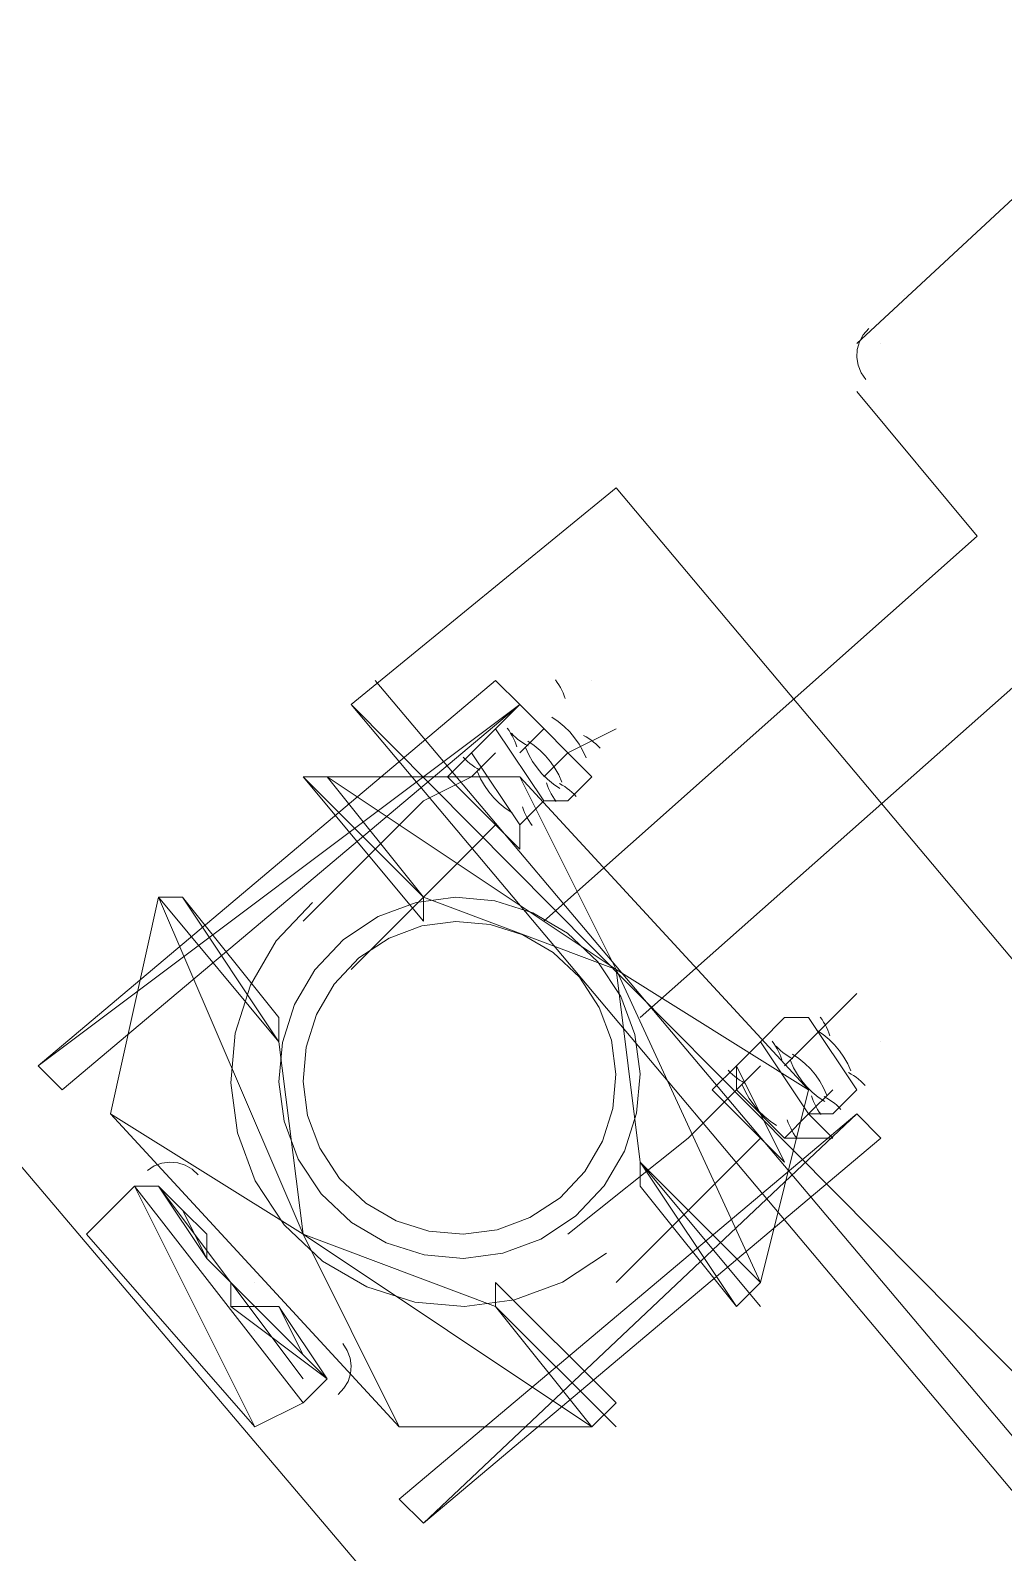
# Paper-space layout 'Scan Locations' of a CAD drawing. Header units: millimetres. Extents: x 5 to 415, y 5 to 292.
# Drawn here: x 56.228 to 58.734, y 70.022 to 73.942 of the extents above; entities that cross this region are included whole.
import ezdxf

# ---------------------------------------------------------------- set-up
doc = ezdxf.new("R2010")
doc.units = ezdxf.units.MM
doc.layers.add('EXISTING', color=7, linetype='Continuous')
doc.layers.add('PROPOSED', color=7, linetype='Continuous')

# ---------------------------------------------------------------- blocks, each defined once
blk = doc.blocks.new('SHEET_03')
at = {"layer": 'EXISTING', "color": 254, "linetype": 'Continuous', "lineweight": 13}
for p, q in [((58.666, 68.114), (54.512, 73.012)), ((54.512, 73.012), (58.666, 68.114)), ((57.736, 72.764), (57.054, 72.206)), ((64.618, 64.58), (57.736, 72.764)), ((57.426, 72.268), (56.248, 71.276)), ((57.488, 72.206), (57.426, 72.268)), ((56.248, 71.276), (57.488, 72.206)), ((57.488, 72.206), (56.31, 71.214)), ((57.054, 72.206), (64.618, 64.58)), ((63.936, 64.022), (57.054, 72.206)), ((57.24, 71.648), (56.93, 72.02)), ((56.93, 72.02), (57.24, 71.71)), ((56.992, 72.02), (56.93, 72.02)), ((56.93, 72.02), (57.24, 71.648)), ((57.24, 71.71), (56.992, 72.02)), ((56.992, 72.02), (57.736, 71.524)), ((57.488, 72.02), (56.992, 72.02)), ((58.232, 71.214), (57.488, 72.02)), ((57.488, 72.02), (57.736, 71.524)), ((57.736, 71.524), (57.488, 72.02)), ((56.434, 71.152), (56.558, 71.71)), ((56.868, 71.338), (56.558, 71.71)), ((56.93, 70.842), (56.558, 71.71)), ((56.558, 71.71), (56.868, 71.338)), ((56.558, 71.71), (56.93, 70.842)), ((56.558, 71.71), (56.62, 71.71)), ((56.62, 71.71), (56.868, 71.338)), ((56.62, 71.71), (56.868, 71.4)), ((57.736, 71.524), (57.24, 71.71)), ((57.24, 71.648), (57.24, 71.71)), ((57.24, 71.71), (57.736, 71.524)), ((58.108, 70.718), (57.736, 71.524)), ((57.736, 71.524), (58.232, 71.214)), ((57.736, 71.524), (57.798, 71.028)), ((56.868, 71.4), (56.868, 71.338)), ((56.868, 71.338), (56.93, 70.842)), ((56.31, 71.214), (56.248, 71.276)), ((58.232, 71.214), (58.108, 70.718)), ((58.108, 70.718), (58.232, 71.214)), ((56.434, 71.152), (57.178, 70.346)), ((56.93, 70.842), (56.434, 71.152)), ((57.178, 70.346), (56.434, 71.152)), ((57.178, 70.16), (58.356, 71.152)), ((58.356, 71.152), (57.24, 70.098)), ((58.418, 71.09), (58.356, 71.152)), ((57.24, 70.098), (58.418, 71.09)), ((57.798, 71.028), (58.108, 70.718)), ((58.108, 70.656), (57.798, 71.028)), ((57.798, 71.028), (58.046, 70.656)), ((57.798, 71.028), (57.798, 70.966)), ((56.372, 70.842), (56.496, 70.966)), ((56.93, 70.408), (56.496, 70.966)), ((56.496, 70.966), (56.806, 70.346)), ((56.496, 70.966), (56.558, 70.966)), ((56.682, 70.78), (56.558, 70.966)), ((56.744, 70.718), (56.558, 70.966)), ((56.558, 70.966), (56.62, 70.904)), ((57.798, 70.966), (58.046, 70.656)), ((56.682, 70.842), (56.62, 70.904)), ((56.62, 70.904), (56.682, 70.78)), ((56.62, 70.904), (56.682, 70.842)), ((56.806, 70.346), (56.372, 70.842)), ((56.682, 70.842), (56.682, 70.78)), ((56.93, 70.842), (57.426, 70.656)), ((57.674, 70.346), (56.93, 70.842)), ((57.178, 70.346), (56.93, 70.842)), ((56.93, 70.842), (57.674, 70.346)), ((56.682, 70.78), (56.744, 70.718)), ((56.992, 70.47), (56.744, 70.718)), ((56.93, 70.47), (56.744, 70.718)), ((56.744, 70.718), (56.744, 70.656)), ((57.736, 70.408), (57.426, 70.718)), ((57.426, 70.656), (57.426, 70.718)), ((57.426, 70.718), (57.736, 70.408)), ((58.046, 70.656), (58.108, 70.718)), ((56.744, 70.656), (56.992, 70.47)), ((56.744, 70.656), (56.806, 70.656)), ((56.992, 70.47), (56.806, 70.656)), ((56.806, 70.656), (56.868, 70.656)), ((56.93, 70.532), (56.868, 70.656)), ((56.868, 70.656), (56.992, 70.47)), ((56.868, 70.656), (56.93, 70.532)), ((57.426, 70.656), (57.736, 70.346)), ((57.426, 70.656), (57.674, 70.346)), ((56.93, 70.532), (56.992, 70.47)), ((56.992, 70.47), (56.93, 70.408)), ((56.806, 70.346), (56.93, 70.408)), ((56.93, 70.408), (56.806, 70.346)), ((57.736, 70.408), (57.674, 70.346)), ((57.674, 70.346), (57.178, 70.346)), ((57.24, 70.098), (57.178, 70.16))]:
    blk.add_line(p, q, dxfattribs=at)
at = {"layer": 'PROPOSED', "color": 250, "linetype": 'Continuous', "lineweight": 13}
for p, q in [((58.356, 73.136), (59.224, 73.942)), ((57.798, 71.4), (59.968, 73.322)), ((58.48, 73.26), (58.48, 73.26)), ((58.3629, 73.1402), (58.3573, 73.1205)), ((58.3729, 73.1585), (58.3629, 73.1402)), ((58.3872, 73.1745), (58.3729, 73.1585)), ((58.3573, 73.1205), (58.3561, 73.1002)), ((58.3561, 73.1002), (58.3594, 73.08)), ((58.418, 73.136), (58.418, 73.136)), ((58.3594, 73.08), (58.3672, 73.0607)), ((58.3672, 73.0607), (58.3795, 73.0432)), ((58.666, 72.64), (58.356, 73.012)), ((57.55, 71.648), (58.666, 72.64)), ((58.79, 70.284), (57.116, 72.268)), ((57.5845, 72.2631), (57.5799, 72.2694)), ((57.5888, 72.2566), (57.5845, 72.2631)), ((57.5927, 72.2499), (57.5888, 72.2566)), ((57.5963, 72.2431), (57.5927, 72.2499)), ((57.5995, 72.236), (57.5963, 72.2431)), ((57.674, 72.268), (57.674, 72.268)), ((57.488, 72.206), (57.426, 72.144)), ((57.488, 72.206), (57.674, 72.02)), ((57.674, 72.02), (57.488, 72.206)), ((57.488, 72.206), (57.488, 72.206)), ((57.6024, 72.2288), (57.5995, 72.236)), ((57.6049, 72.2215), (57.6024, 72.2288)), ((57.5871, 72.1627), (57.5706, 72.174)), ((57.6025, 72.15), (57.5871, 72.1627)), ((57.426, 72.144), (57.364, 72.082)), ((57.426, 72.144), (57.55, 71.958)), ((57.55, 71.958), (57.426, 72.144)), ((57.426, 72.144), (57.426, 72.144)), ((57.4605, 72.1392), (57.4559, 72.1454)), ((57.4647, 72.1327), (57.4605, 72.1392)), ((57.4687, 72.126), (57.4647, 72.1327)), ((57.4667, 72.1324), (57.4721, 72.1268)), ((57.4722, 72.1191), (57.4687, 72.126)), ((57.4721, 72.1268), (57.4777, 72.1215)), ((57.4755, 72.1121), (57.4722, 72.1191)), ((57.4777, 72.1215), (57.4836, 72.1164)), ((57.55, 72.144), (57.488, 72.082)), ((57.6167, 72.136), (57.6025, 72.15)), ((57.736, 72.144), (57.612, 72.082)), ((57.612, 72.082), (57.736, 72.144)), ((57.6294, 72.1208), (57.6167, 72.136)), ((57.6408, 72.1044), (57.6294, 72.1208)), ((57.6593, 72.1228), (57.6524, 72.1266)), ((57.6659, 72.1187), (57.6593, 72.1228)), ((57.736, 72.144), (57.736, 72.144)), ((57.364, 72.082), (57.302, 72.02)), ((57.364, 72.082), (57.488, 71.896)), ((57.488, 71.896), (57.364, 72.082)), ((57.364, 72.082), (57.364, 72.082)), ((57.426, 72.082), (57.364, 72.02)), ((57.4784, 72.1048), (57.4755, 72.1121)), ((57.4809, 72.0975), (57.4784, 72.1048)), ((57.4836, 72.1164), (57.4898, 72.1117)), ((57.4898, 72.1117), (57.4961, 72.1073)), ((57.4961, 72.1073), (57.5027, 72.1032)), ((57.5027, 72.1032), (57.5096, 72.0995)), ((57.5032, 72.0953), (57.5114, 72.077)), ((57.5251, 72.1007), (57.5086, 72.1119)), ((57.5405, 72.088), (57.5251, 72.1007)), ((57.5547, 72.074), (57.5405, 72.088)), ((57.612, 72.082), (57.55, 72.02)), ((57.6506, 72.087), (57.6408, 72.1044)), ((57.6588, 72.0688), (57.6506, 72.087)), ((57.6722, 72.1143), (57.6659, 72.1187)), ((57.6784, 72.1096), (57.6722, 72.1143)), ((57.6843, 72.1046), (57.6784, 72.1096)), ((57.6899, 72.0993), (57.6843, 72.1046)), ((57.6953, 72.0937), (57.6899, 72.0993)), ((57.3427, 72.0704), (57.3481, 72.0647)), ((57.3481, 72.0647), (57.3537, 72.0594)), ((57.3537, 72.0594), (57.3596, 72.0544)), ((57.3596, 72.0544), (57.3658, 72.0497)), ((57.3658, 72.0497), (57.3722, 72.0453)), ((57.3722, 72.0453), (57.3788, 72.0412)), ((57.3788, 72.0412), (57.3856, 72.0374)), ((57.5114, 72.077), (57.5212, 72.0596)), ((57.5212, 72.0596), (57.5326, 72.0433)), ((57.5326, 72.0433), (57.5453, 72.028)), ((57.5674, 72.0587), (57.5547, 72.074)), ((57.5788, 72.0424), (57.5674, 72.0587)), ((57.5886, 72.025), (57.5788, 72.0424)), ((57.24, 71.958), (57.364, 72.02)), ((57.302, 72.02), (57.488, 71.834)), ((57.3792, 72.0333), (57.3874, 72.015)), ((57.3874, 72.015), (57.3972, 71.9976)), ((57.488, 72.02), (58.232, 71.214)), ((57.5453, 72.028), (57.5595, 72.014)), ((57.5571, 72.0045), (57.5597, 71.9972)), ((57.5595, 72.014), (57.5749, 72.0013)), ((57.5968, 72.0067), (57.5886, 72.025)), ((57.5973, 71.9988), (57.5904, 72.0025)), ((57.674, 72.02), (57.612, 71.958)), ((57.612, 71.958), (57.674, 72.02)), ((57.674, 72.02), (57.674, 72.02)), ((57.3972, 71.9976), (57.4086, 71.9813)), ((57.4086, 71.9813), (57.4213, 71.966)), ((57.4213, 71.966), (57.4355, 71.952)), ((57.5597, 71.9972), (57.5625, 71.99)), ((57.5625, 71.99), (57.5658, 71.9829)), ((57.5658, 71.9829), (57.5693, 71.9761)), ((57.5693, 71.9761), (57.5733, 71.9694)), ((57.5733, 71.9694), (57.5775, 71.9629)), ((57.5749, 72.0013), (57.5915, 71.9901)), ((57.5775, 71.9629), (57.5821, 71.9566)), ((57.6039, 71.9947), (57.5973, 71.9988)), ((57.6102, 71.9903), (57.6039, 71.9947)), ((57.6164, 71.9856), (57.6102, 71.9903)), ((57.6223, 71.9805), (57.6164, 71.9856)), ((57.6279, 71.9752), (57.6223, 71.9805)), ((57.6333, 71.9696), (57.6279, 71.9752)), ((56.93, 71.648), (57.24, 71.958)), ((57.4355, 71.952), (57.4509, 71.9393)), ((57.4509, 71.9393), (57.4675, 71.9281)), ((57.488, 71.896), (57.55, 71.958)), ((57.55, 71.958), (57.488, 71.896)), ((57.4951, 71.9426), (57.4977, 71.9352)), ((57.4977, 71.9352), (57.5005, 71.928)), ((57.5005, 71.928), (57.5038, 71.9209)), ((57.55, 71.958), (57.55, 71.958)), ((57.612, 71.958), (57.55, 71.958)), ((57.55, 71.958), (57.612, 71.958)), ((57.364, 71.834), (57.426, 71.896)), ((57.488, 71.834), (57.488, 71.896)), ((57.488, 71.896), (57.488, 71.896)), ((57.488, 71.896), (57.488, 71.834)), ((57.5038, 71.9209), (57.5073, 71.9141)), ((57.5073, 71.9141), (57.5113, 71.9074)), ((57.5113, 71.9074), (57.5155, 71.9009)), ((57.5155, 71.9009), (57.5201, 71.8946)), ((57.054, 71.524), (57.364, 71.834)), ((56.868, 71.4), (56.62, 71.71)), ((56.9544, 71.6962), (56.8609, 71.5974)), ((57.2211, 71.6964), (57.1237, 71.6603)), ((57.3226, 71.7099), (57.2211, 71.6964)), ((57.24, 71.71), (57.24, 71.648)), ((57.424, 71.701), (57.3226, 71.7099)), ((57.5216, 71.6702), (57.424, 71.701)), ((57.1237, 71.6603), (57.0341, 71.6012)), ((57.6113, 71.6177), (57.5216, 71.6702)), ((57.236, 71.6362), (57.1516, 71.6049)), ((57.3239, 71.6479), (57.236, 71.6362)), ((57.4119, 71.6402), (57.3239, 71.6479)), ((57.4964, 71.6135), (57.4119, 71.6402)), ((57.5742, 71.568), (57.4964, 71.6135)), ((57.6892, 71.5439), (57.6113, 71.6177)), ((56.8609, 71.5974), (56.7945, 71.4838)), ((57.0341, 71.6012), (56.9603, 71.5233)), ((57.1516, 71.6049), (57.074, 71.5537)), ((57.074, 71.5537), (57.01, 71.4861)), ((57.6417, 71.504), (57.5742, 71.568)), ((57.7483, 71.4543), (57.6892, 71.5439)), ((56.9603, 71.5233), (56.9078, 71.4335)), ((57.693, 71.4264), (57.6417, 71.504)), ((56.7945, 71.4838), (56.7554, 71.3602)), ((57.01, 71.4861), (56.9645, 71.4084)), ((57.7845, 71.3569), (57.7483, 71.4543)), ((58.356, 71.462), (58.232, 71.338)), ((58.232, 71.338), (58.356, 71.462)), ((58.356, 71.462), (58.356, 71.462)), ((56.9078, 71.4335), (56.877, 71.336)), ((57.7243, 71.3419), (57.693, 71.4264)), ((56.868, 71.338), (56.868, 71.4)), ((56.9645, 71.4084), (56.9378, 71.3239)), ((58.17, 71.4), (58.108, 71.338)), ((58.232, 71.4), (58.17, 71.4)), ((58.356, 71.214), (58.232, 71.4)), ((58.232, 71.4), (58.356, 71.214)), ((58.2665, 71.3951), (58.2619, 71.4014)), ((58.2707, 71.3887), (58.2665, 71.3951)), ((58.2747, 71.382), (58.2707, 71.3887)), ((58.2782, 71.3751), (58.2747, 71.382)), ((58.2815, 71.368), (58.2782, 71.3751)), ((56.7554, 71.3602), (56.7441, 71.2317)), ((56.877, 71.336), (56.8681, 71.2345)), ((57.7359, 71.254), (57.7243, 71.3419)), ((57.7979, 71.2554), (57.7845, 71.3569)), ((58.108, 71.338), (58.046, 71.276)), ((58.046, 71.276), (58.108, 71.338)), ((58.232, 71.152), (58.108, 71.338)), ((58.108, 71.338), (58.232, 71.152)), ((58.108, 71.338), (58.108, 71.338)), ((58.1425, 71.3331), (58.1379, 71.3394)), ((58.232, 71.338), (58.17, 71.276)), ((58.2691, 71.3567), (58.2525, 71.3679)), ((58.2845, 71.344), (58.2691, 71.3567)), ((58.2843, 71.3608), (58.2815, 71.368)), ((58.2869, 71.3535), (58.2843, 71.3608)), ((58.2987, 71.33), (58.2845, 71.344)), ((58.418, 71.338), (58.418, 71.338)), ((56.9378, 71.3239), (56.9301, 71.2359)), ((58.1468, 71.3266), (58.1425, 71.3331)), ((58.1507, 71.3199), (58.1468, 71.3266)), ((58.1487, 71.3264), (58.1541, 71.3208)), ((58.1542, 71.3131), (58.1507, 71.3199)), ((58.1541, 71.3208), (58.1597, 71.3155)), ((58.1575, 71.306), (58.1542, 71.3131)), ((58.1604, 71.2988), (58.1575, 71.306)), ((58.1597, 71.3155), (58.1656, 71.3104)), ((58.1629, 71.2915), (58.1604, 71.2988)), ((58.1656, 71.3104), (58.1718, 71.3057)), ((58.1718, 71.3057), (58.1781, 71.3013)), ((58.1781, 71.3013), (58.1847, 71.2972)), ((58.1847, 71.2972), (58.1916, 71.2935)), ((58.2071, 71.2947), (58.1906, 71.3059)), ((58.3114, 71.3147), (58.2987, 71.33)), ((58.3228, 71.2984), (58.3114, 71.3147)), ((58.3326, 71.281), (58.3228, 71.2984)), ((57.984, 71.214), (58.046, 71.276)), ((58.0247, 71.2644), (58.03, 71.2588)), ((58.03, 71.2588), (58.0357, 71.2535)), ((58.046, 71.276), (58.17, 71.028)), ((58.108, 71.276), (58.046, 71.214)), ((58.046, 71.276), (58.046, 71.214)), ((58.046, 71.214), (58.046, 71.276)), ((58.1852, 71.2893), (58.1934, 71.271)), ((58.1934, 71.271), (58.2032, 71.2536)), ((58.2225, 71.282), (58.2071, 71.2947)), ((58.2367, 71.268), (58.2225, 71.282)), ((58.2494, 71.2527), (58.2367, 71.268)), ((58.3408, 71.2627), (58.3326, 71.281)), ((58.3413, 71.2548), (58.3344, 71.2586)), ((56.7441, 71.2317), (56.7612, 71.1033)), ((56.8681, 71.2345), (56.8816, 71.1331)), ((56.9301, 71.2359), (56.9417, 71.148)), ((57.7282, 71.1661), (57.7359, 71.254)), ((57.789, 71.154), (57.7979, 71.2554)), ((58.0357, 71.2535), (58.0416, 71.2484)), ((58.0416, 71.2484), (58.0478, 71.2437)), ((58.0478, 71.2437), (58.0541, 71.2393)), ((58.0541, 71.2393), (58.0607, 71.2352)), ((58.0607, 71.2352), (58.0676, 71.2315)), ((58.0612, 71.2273), (58.0694, 71.209)), ((58.2032, 71.2536), (58.2146, 71.2373)), ((58.2146, 71.2373), (58.2274, 71.2221)), ((58.2274, 71.2221), (58.2415, 71.2081)), ((58.2608, 71.2364), (58.2494, 71.2527)), ((58.2706, 71.219), (58.2608, 71.2364)), ((58.2788, 71.2007), (58.2706, 71.219)), ((58.3479, 71.2507), (58.3413, 71.2548)), ((58.3542, 71.2463), (58.3479, 71.2507)), ((58.3604, 71.2416), (58.3542, 71.2463)), ((58.3663, 71.2366), (58.3604, 71.2416)), ((58.372, 71.2313), (58.3663, 71.2366)), ((58.3773, 71.2256), (58.372, 71.2313)), ((57.922, 71.09), (58.046, 71.214)), ((58.17, 71.028), (57.984, 71.214)), ((58.17, 71.09), (58.046, 71.214)), ((58.046, 71.214), (58.17, 71.09)), ((58.0694, 71.209), (58.0792, 71.1916)), ((58.0792, 71.1916), (58.0906, 71.1753)), ((58.294, 71.214), (58.232, 71.152)), ((58.2391, 71.1985), (58.2417, 71.1912)), ((58.2415, 71.2081), (58.2569, 71.1954)), ((58.2417, 71.1912), (58.2445, 71.1839)), ((58.2445, 71.1839), (58.2478, 71.1769)), ((58.2569, 71.1954), (58.2735, 71.1841)), ((58.2793, 71.1928), (58.2724, 71.1966)), ((58.2859, 71.1887), (58.2793, 71.1928)), ((58.2922, 71.1843), (58.2859, 71.1887)), ((58.2984, 71.1796), (58.2922, 71.1843)), ((58.356, 71.214), (58.294, 71.152)), ((58.294, 71.152), (58.356, 71.214)), ((58.3043, 71.1746), (58.2984, 71.1796)), ((58.356, 71.214), (58.356, 71.214)), ((56.9417, 71.148), (56.973, 71.0636)), ((57.7015, 71.0816), (57.7282, 71.1661)), ((57.7582, 71.0564), (57.789, 71.154)), ((58.0906, 71.1753), (58.1033, 71.1601)), ((58.1033, 71.1601), (58.1175, 71.146)), ((58.1175, 71.146), (58.1329, 71.1334)), ((58.232, 71.152), (58.17, 71.09)), ((58.294, 71.09), (58.232, 71.152)), ((58.232, 71.152), (58.294, 71.09)), ((58.294, 71.152), (58.232, 71.152)), ((58.232, 71.152), (58.294, 71.152)), ((58.2478, 71.1769), (58.2513, 71.17)), ((58.2513, 71.17), (58.2553, 71.1633)), ((58.2553, 71.1633), (58.2595, 71.1568)), ((58.2595, 71.1568), (58.2641, 71.1506)), ((58.3099, 71.1693), (58.3043, 71.1746)), ((58.3153, 71.1637), (58.3099, 71.1693)), ((56.7612, 71.1033), (56.8069, 70.9798)), ((56.8816, 71.1331), (56.9177, 71.0356)), ((58.1329, 71.1334), (58.1495, 71.1221)), ((58.1771, 71.1365), (58.1797, 71.1292)), ((58.1797, 71.1292), (58.1825, 71.122)), ((58.1825, 71.122), (58.1858, 71.1149)), ((58.1858, 71.1149), (58.1893, 71.108)), ((58.1893, 71.108), (58.1933, 71.1013)), ((58.1933, 71.1013), (58.1975, 71.0949)), ((56.973, 71.0636), (57.0243, 70.9859)), ((57.612, 70.842), (57.922, 71.09)), ((57.656, 71.0038), (57.7015, 71.0816)), ((58.046, 71.028), (58.108, 71.09)), ((58.294, 71.09), (58.17, 71.09)), ((58.17, 71.09), (58.17, 71.09)), ((58.1975, 71.0949), (58.2021, 71.0886)), ((56.5666, 71.0253), (56.5471, 71.0181)), ((56.5869, 71.028), (56.5666, 71.0253)), ((56.6072, 71.0262), (56.5869, 71.028)), ((56.6267, 71.02), (56.6072, 71.0262)), ((56.9177, 71.0356), (56.9768, 70.9461)), ((57.7057, 70.9667), (57.7582, 71.0564)), ((57.736, 70.718), (58.046, 71.028)), ((58.17, 71.028), (58.17, 71.028)), ((56.5471, 71.0181), (56.5292, 71.0062)), ((56.6446, 71.0095), (56.6267, 71.02)), ((56.6602, 70.9948), (56.6446, 71.0095)), ((57.0243, 70.9859), (57.0918, 70.922)), ((57.592, 70.9363), (57.656, 71.0038)), ((56.496, 70.966), (56.372, 70.842)), ((56.8069, 70.9798), (56.8818, 70.8664)), ((56.9768, 70.9461), (57.0547, 70.8723)), ((57.6319, 70.8888), (57.7057, 70.9667)), ((58.046, 70.656), (57.798, 70.966)), ((57.0918, 70.922), (57.1696, 70.8765)), ((57.5144, 70.885), (57.592, 70.9363)), ((56.8818, 70.8664), (56.9805, 70.7729)), ((57.0547, 70.8723), (57.1445, 70.8198)), ((57.1696, 70.8765), (57.2541, 70.8498)), ((57.43, 70.8537), (57.5144, 70.885)), ((57.5423, 70.8297), (57.6319, 70.8888)), ((57.2541, 70.8498), (57.3421, 70.8421)), ((57.3421, 70.8421), (57.43, 70.8537)), ((57.4449, 70.7935), (57.5423, 70.8297)), ((57.1445, 70.8198), (57.242, 70.789)), ((57.242, 70.789), (57.3435, 70.7801)), ((57.3435, 70.7801), (57.4449, 70.7935)), ((57.5982, 70.7189), (57.7116, 70.7938)), ((56.682, 70.78), (56.682, 70.78)), ((56.9805, 70.7729), (57.0942, 70.7064)), ((56.806, 70.718), (56.806, 70.718)), ((57.4747, 70.6731), (57.5982, 70.7189)), ((58.108, 70.718), (58.046, 70.656)), ((57.0942, 70.7064), (57.2177, 70.6674)), ((57.3462, 70.6561), (57.4747, 70.6731)), ((56.744, 70.656), (56.868, 70.656)), ((57.2177, 70.6674), (57.3462, 70.6561)), ((56.806, 70.594), (56.806, 70.594)), ((57.0441, 70.5429), (57.0322, 70.5608)), ((57.0513, 70.5234), (57.0441, 70.5429)), ((57.054, 70.5031), (57.0513, 70.5234)), ((57.046, 70.4633), (57.0522, 70.4828)), ((57.0522, 70.4828), (57.054, 70.5031)), ((57.0208, 70.4298), (57.0355, 70.4454)), ((57.0355, 70.4454), (57.046, 70.4633)), ((57.674, 70.346), (57.736, 70.408))]:
    blk.add_line(p, q, dxfattribs=at)

psp = doc.layouts.new('Scan Locations')

# ---------------------------------------------------------------- block references
psp.add_blockref('SHEET_03', (0, 0))

doc.saveas('drawing.dxf')
